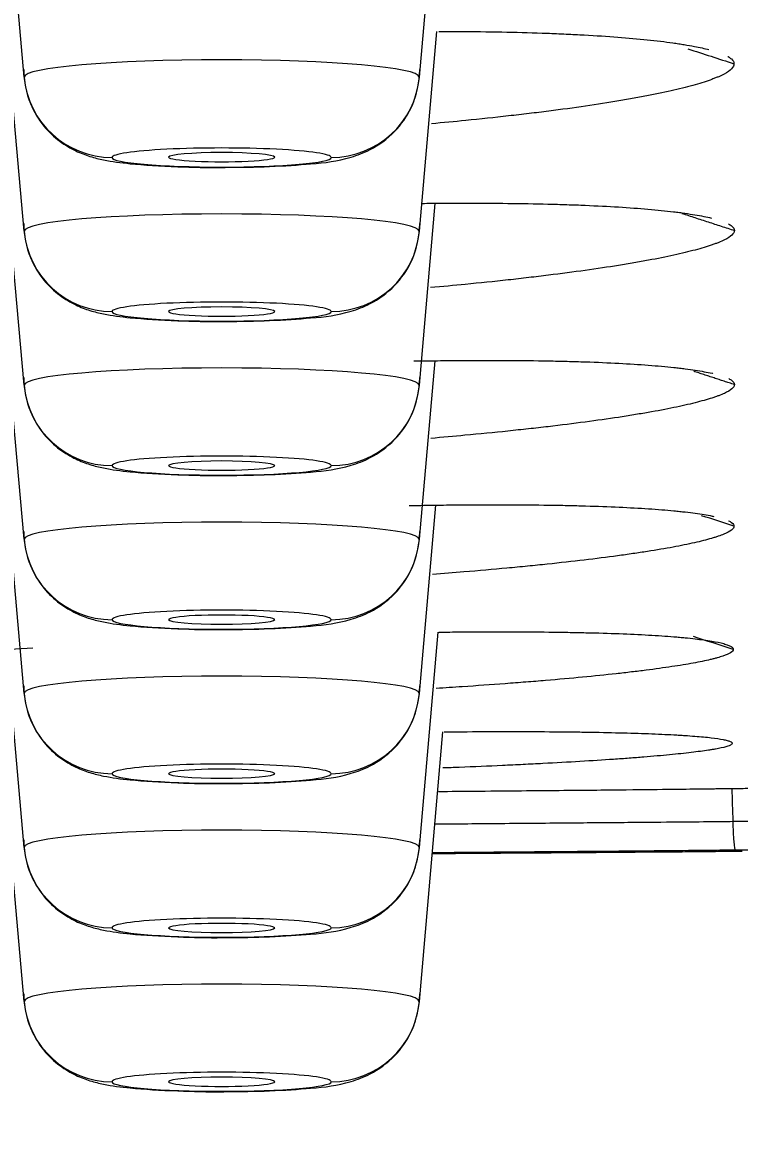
# Model space of a CAD drawing. Header units: millimetres. Extents: x 2433 to 4809, y -10272 to -6912.
# Drawn here: x 3272.53 to 3280.65, y -8026.62 to -8013.92 of the extents above; entities that cross this region are included whole.
import ezdxf

# ---------------------------------------------------------------- set-up
doc = ezdxf.new("R2010")
doc.units = ezdxf.units.MM
doc.layers.add('DIM', color=3, linetype='Continuous', lineweight=13)
doc.styles.add('ARIAL', font='arial.ttf')
doc.dimstyles.get("Standard").update_dxf_attribs({"dimtxt": 15, "dimasz": 15, "dimexe": 0.18, "dimexo": 0.0625, "dimgap": 4, "dimtad": 0, "dimtih": 1, "dimtoh": 1, "dimdec": 1, "dimdsep": 46, "dimtxsty": 'ARIAL', "dimcen": 0, "dimclrd": 3, "dimclre": 3, "dimclrt": 3, "dimadec": 0, "dimazin": 0, "dimtfac": 1, "dimtdec": 1, "dimtofl": 0, "dimtmove": 0, "dimatfit": 3, "dimfxl": 1, "dimtolj": 1, "dimtzin": 0, "dimarcsym": 0})

# ---------------------------------------------------------------- blocks, each defined once
blk = doc.blocks.new('*D39')
at = {"layer": 'Defpoints', "color": 0, "transparency": 16777216}
for p in [(3049.874, -8014.142), (3319.8, -8014.414), (3319.8, -8083.189)]:
    blk.add_point(p, dxfattribs=at)
at = {"layer": 'DIM', "color": 3, "lineweight": -2, "transparency": 16777216}
for p, q in [((3049.874, -8014.204), (3049.874, -8083.369)), ((3319.8, -8014.476), (3319.8, -8083.369)), ((3067.874, -8083.189), (3233.417, -8083.189)), ((3301.8, -8083.189), (3283.432, -8083.189))]:
    blk.add_line(p, q, dxfattribs=at)
at = {"layer": 'DIM', "color": 3, "transparency": 16777216}
for points in [[(3067.874, -8080.189), (3067.874, -8086.189), (3049.874, -8083.189)], [(3301.8, -8080.189), (3301.8, -8086.189), (3319.8, -8083.189)]]:
    blk.add_solid(points, dxfattribs=at)
at = {"layer": 'DIM', "color": 3, "transparency": 16777216, "insert": (3258.425, -8083.189), "char_height": 18, "attachment_point": 5, "style": 'ARIAL'}
blk.add_mtext('\\A1;270', dxfattribs=at)
blk = doc.blocks.new('*D46')
at = {"layer": 'Defpoints', "color": 0, "transparency": 16777216}
for p in [(3184.787, -7905.985), (3696.954, -9950.155), (3696.954, -9950.155)]:
    blk.add_point(p, dxfattribs=at)
at = {"layer": 'DIM', "color": 3, "lineweight": -2, "transparency": 16777216}
for p, q in [((3184.85, -7905.985), (3697.134, -7905.985)), ((3696.954, -7923.985), (3696.954, -8911.271)), ((3696.954, -9932.155), (3696.954, -8944.87)), ((3697.016, -9950.155), (3697.134, -9950.155))]:
    blk.add_line(p, q, dxfattribs=at)
at = {"layer": 'DIM', "color": 3, "transparency": 16777216}
for points in [[(3693.954, -7923.985), (3699.954, -7923.985), (3696.954, -7905.985)], [(3693.954, -9932.155), (3699.954, -9932.155), (3696.954, -9950.155)]]:
    blk.add_solid(points, dxfattribs=at)
at = {"layer": 'DIM', "color": 3, "transparency": 16777216, "insert": (3696.954, -8928.07), "char_height": 18, "attachment_point": 5, "style": 'ARIAL'}
blk.add_mtext('\\A1;(2280)', dxfattribs=at)

msp = doc.modelspace()

# ---------------------------------------------------------------- linework, layer by layer
at = {"linetype": 'Continuous', "lineweight": 18}
for p, q in [((3277.024, -8014.54), (3277.262, -8011.831)), ((3272.551, -8014.54), (3272.329, -8012.011)), ((3277.024, -8016.283), (3277.222, -8014.024)), ((3272.551, -8016.283), (3272.372, -8014.244)), ((3277.024, -8018.026), (3277.204, -8015.969)), ((3272.551, -8018.026), (3272.392, -8016.21)), ((3277.024, -8019.77), (3277.201, -8017.75)), ((3272.551, -8019.77), (3272.395, -8017.994)), ((3277.024, -8021.513), (3277.211, -8019.384)), ((3272.551, -8021.513), (3272.385, -8019.616)), ((3277.024, -8023.256), (3277.238, -8020.822)), ((3272.551, -8023.256), (3272.355, -8021.021)), ((3277.024, -8024.999), (3277.291, -8021.95)), ((3272.551, -8024.999), (3272.296, -8022.095))]:
    msp.add_line(p, q, dxfattribs=at)
at = {"linetype": 'Continuous', "lineweight": 13}
for centre, major_axis, ratio, start_param, end_param in [((3274.787, -8014.54), (-2.236, 0), 0.087156, 3.141593, 6.283185), ((3273.547, -8014.453), (1, 0), 0.996195, 3.228859, 4.712389), ((3276.028, -8014.453), (-1, 0), 0.996195, 1.570796, 3.054326), ((3274.787, -8015.45), (1.24, 0), 0.087156, 0, 3.141593), ((3274.787, -8015.45), (1.24, 0), 0.087156, 3.141593, 6.283185), ((3274.787, -8016.283), (-2.236, 0), 0.087156, 3.141593, 6.283185), ((3273.547, -8016.196), (1, 0), 0.996195, 3.228859, 4.712389), ((3276.028, -8016.196), (-1, 0), 0.996195, 1.570796, 3.054326), ((3274.787, -8017.193), (1.24, 0), 0.087156, 0, 3.141593), ((3274.787, -8017.193), (1.24, 0), 0.087156, 3.141593, 6.283185), ((3274.787, -8018.026), (-2.236, 0), 0.087156, 3.141593, 6.283185), ((3273.547, -8017.94), (1, 0), 0.996195, 3.228859, 4.712389), ((3276.028, -8017.94), (-1, 0), 0.996195, 1.570796, 3.054326), ((3274.787, -8018.936), (1.24, 0), 0.087156, 0, 3.141593), ((3274.787, -8018.936), (1.24, 0), 0.087156, 3.141593, 6.283185), ((3274.787, -8019.77), (-2.236, 0), 0.087156, 3.141593, 6.283185), ((3273.547, -8019.683), (1, 0), 0.996195, 3.228859, 4.712389), ((3276.028, -8019.683), (-1, 0), 0.996195, 1.570796, 3.054326), ((3274.787, -8020.679), (1.24, 0), 0.087156, 0, 3.141593), ((3274.787, -8020.679), (1.24, 0), 0.087156, 3.141593, 6.283185), ((3274.787, -8021.513), (-2.236, 0), 0.087156, 3.141593, 6.283185), ((3273.547, -8021.426), (1, 0), 0.996195, 3.228859, 4.712389), ((3276.028, -8021.426), (-1, 0), 0.996195, 1.570796, 3.054326), ((3274.787, -8022.422), (1.24, 0), 0.087156, 0, 3.141593), ((3274.787, -8022.422), (1.24, 0), 0.087156, 3.141593, 6.283185), ((3280.597, -8022.987), (-0.003, 0.3), 0.084389, 1.482933, 3.13093), ((3274.787, -8023.256), (-2.236, 0), 0.087156, 3.141593, 6.283185), ((3274.787, -8024.165), (1.24, 0), 0.087156, 0, 3.141593), ((3274.787, -8024.165), (1.24, 0), 0.087156, 3.141593, 6.283185), ((3274.787, -8024.999), (-2.236, 0), 0.087156, 3.141593, 6.283185), ((3274.787, -8025.908), (1.24, 0), 0.087156, 0, 3.141593), ((3274.787, -8025.908), (1.24, 0), 0.087156, 3.141593, 6.283185)]:
    msp.add_ellipse(centre, major_axis=major_axis, ratio=ratio, start_param=start_param, end_param=end_param, dxfattribs=at)
at = {"linetype": 'Continuous', "lineweight": 18}
for centre, major_axis, ratio, start_param, end_param in [((3274.787, -8015.446), (-0.6, 0), 0.087156, 3.141593, 6.283185), ((3274.787, -8015.446), (-0.6, 0), 0.087156, 0, 3.141593), ((3274.787, -8017.193), (-0.6, 0), 0.087156, 3.141593, 6.283185), ((3274.787, -8017.193), (-0.6, 0), 0.087156, 0, 3.141593), ((3274.787, -8018.936), (-0.6, 0), 0.087156, 3.141593, 6.283185), ((3274.787, -8018.936), (-0.6, 0), 0.087156, 0, 3.141593), ((3274.787, -8020.679), (0.6, 0), 0.087156, 0, 3.141593), ((3274.787, -8020.679), (0.6, 0), 0.087156, 3.141593, 6.283185), ((3274.787, -8022.422), (0.6, 0), 0.087156, 0, 3.141593), ((3274.787, -8022.422), (0.6, 0), 0.087156, 3.141593, 6.283185), ((3273.547, -8023.169), (1, 0), 0.996195, 3.228859, 4.712389), ((3276.028, -8023.169), (-1, 0), 0.996195, 1.570796, 3.054326), ((3274.787, -8024.168), (0.6, 0), 0.087156, 0, 3.141593), ((3274.787, -8024.168), (0.6, 0), 0.087156, 3.141593, 6.283185), ((3273.547, -8024.912), (1, 0), 0.996195, 3.228859, 4.712389), ((3276.028, -8024.912), (-1, 0), 0.996195, 1.570796, 3.054326), ((3274.787, -8025.908), (-0.6, 0), 0.087156, 3.141593, 6.283185), ((3274.787, -8025.908), (-0.6, 0), 0.087156, 0, 3.141593)]:
    msp.add_ellipse(centre, major_axis=major_axis, ratio=ratio, start_param=start_param, end_param=end_param, dxfattribs=at)
for points, knots in [([(3277.244, -8014.022), (3277.255, -8014.022), (3277.352, -8014.022), (3277.448, -8014.023), (3277.697, -8014.025), (3277.858, -8014.027), (3278.171, -8014.034), (3278.322, -8014.038), (3278.541, -8014.046), (3278.613, -8014.049), (3278.719, -8014.054), (3278.754, -8014.056), (3278.822, -8014.059), (3278.856, -8014.061), (3279.024, -8014.07), (3279.15, -8014.078), (3279.387, -8014.097), (3279.609, -8014.117), (3279.803, -8014.14), (3279.915, -8014.156), (3279.937, -8014.159), (3279.979, -8014.165), (3280.042, -8014.175), (3280.099, -8014.185), (3280.197, -8014.204), (3280.252, -8014.216), (3280.301, -8014.229)], [0, 0, 0, 0, 0.008019, 0.067423, 0.067423, 0.18623, 0.18623, 0.305037, 0.305037, 0.364441, 0.364441, 0.394143, 0.394143, 0.423845, 0.423845, 0.542652, 0.542652, 0.661459, 0.780266, 0.780266, 0.809968, 0.809968, 0.83967, 0.899073, 0.899073, 1, 1, 1, 1]), ([(3280.584, -8014.389), (3280.585, -8014.408), (3280.575, -8014.427), (3280.538, -8014.465), (3280.51, -8014.485), (3280.455, -8014.515), (3280.434, -8014.525), (3280.399, -8014.54), (3280.387, -8014.545), (3280.362, -8014.555), (3280.349, -8014.56), (3280.279, -8014.586), (3280.216, -8014.606), (3280.072, -8014.647), (3279.992, -8014.668), (3279.817, -8014.708), (3279.721, -8014.729), (3279.59, -8014.754), (3279.564, -8014.759), (3279.509, -8014.769), (3279.482, -8014.775), (3279.398, -8014.79), (3279.34, -8014.8), (3279.161, -8014.83), (3279.036, -8014.849), (3278.772, -8014.888), (3278.633, -8014.907), (3278.415, -8014.934), (3278.341, -8014.944), (3278.227, -8014.957), (3278.189, -8014.962), (3278.111, -8014.971), (3278.072, -8014.975), (3277.875, -8014.998), (3277.714, -8015.015), (3277.422, -8015.044), (3277.293, -8015.056), (3277.161, -8015.068)], [0, 0, 0, 0, 0.084987, 0.084987, 0.169974, 0.169974, 0.212468, 0.212468, 0.233714, 0.233714, 0.254961, 0.254961, 0.339948, 0.339948, 0.424935, 0.424935, 0.509922, 0.509922, 0.531169, 0.531169, 0.552416, 0.552416, 0.594909, 0.594909, 0.679896, 0.679896, 0.764883, 0.764883, 0.807377, 0.807377, 0.828624, 0.828624, 0.84987, 0.84987, 0.934857, 0.934857, 1, 1, 1, 1]), ([(3280.515, -8014.307), (3280.516, -8014.308), (3280.517, -8014.308), (3280.532, -8014.317), (3280.544, -8014.326), (3280.574, -8014.352), (3280.584, -8014.37), (3280.584, -8014.389)], [0, 0, 0, 0, 0.014457, 0.014457, 0.342972, 0.342972, 1, 1, 1, 1]), ([(3272.547, -8014.453), (3272.549, -8014.591), (3272.593, -8014.815), (3272.757, -8015.091), (3272.944, -8015.268), (3273.132, -8015.379), (3273.305, -8015.443), (3273.501, -8015.49), (3273.781, -8015.527), (3274.238, -8015.554), (3274.64, -8015.565), (3274.817, -8015.561), (3274.826, -8015.561)], [0, 0, 0, 0, 0.122527, 0.215408, 0.294634, 0.364592, 0.427727, 0.496738, 0.634659, 0.831916, 0.991471, 1, 1, 1, 1]), ([(3274.826, -8015.561), (3275.004, -8015.561), (3275.349, -8015.555), (3275.853, -8015.52), (3276.143, -8015.488), (3276.49, -8015.364), (3276.752, -8015.176), (3276.952, -8014.886), (3277.021, -8014.63), (3277.028, -8014.482), (3277.028, -8014.453)], [0, 0, 0, 0, 0.162675, 0.337768, 0.550867, 0.638384, 0.752048, 0.857541, 0.972916, 1, 1, 1, 1]), ([(3277.055, -8015.969), (3277.091, -8015.968), (3277.126, -8015.968), (3277.205, -8015.967), (3277.334, -8015.966), (3277.46, -8015.966), (3277.709, -8015.966), (3277.87, -8015.967), (3278.182, -8015.97), (3278.333, -8015.973), (3278.552, -8015.978), (3278.624, -8015.98), (3278.729, -8015.984), (3278.764, -8015.985), (3278.833, -8015.987), (3278.867, -8015.989), (3279.034, -8015.996), (3279.16, -8016.002), (3279.396, -8016.017), (3279.618, -8016.033), (3279.811, -8016.053), (3279.923, -8016.066), (3279.945, -8016.069), (3279.987, -8016.074), (3280.049, -8016.083), (3280.106, -8016.092), (3280.213, -8016.109), (3280.274, -8016.122), (3280.328, -8016.135)], [0, 0, 0, 0, 0.02269, 0.02269, 0.050703, 0.106729, 0.106729, 0.21878, 0.21878, 0.330831, 0.330831, 0.386856, 0.386856, 0.414869, 0.414869, 0.442882, 0.442882, 0.554933, 0.554933, 0.666984, 0.779035, 0.779035, 0.807048, 0.807048, 0.835061, 0.891086, 0.891086, 1, 1, 1, 1]), ([(3272.547, -8016.196), (3272.549, -8016.334), (3272.593, -8016.558), (3272.757, -8016.834), (3272.944, -8017.011), (3273.132, -8017.122), (3273.305, -8017.187), (3273.501, -8017.233), (3273.781, -8017.27), (3274.238, -8017.297), (3274.64, -8017.308), (3274.817, -8017.304), (3274.826, -8017.304)], [0, 0, 0, 0, 0.122527, 0.215408, 0.294634, 0.364592, 0.427727, 0.496738, 0.634659, 0.831916, 0.991471, 1, 1, 1, 1]), ([(3274.826, -8017.304), (3275.004, -8017.304), (3275.349, -8017.298), (3275.853, -8017.263), (3276.143, -8017.232), (3276.49, -8017.107), (3276.752, -8016.919), (3276.952, -8016.629), (3277.021, -8016.373), (3277.028, -8016.225), (3277.028, -8016.196)], [0, 0, 0, 0, 0.162675, 0.337768, 0.550867, 0.638384, 0.752048, 0.857541, 0.972916, 1, 1, 1, 1]), ([(3280.588, -8016.275), (3280.588, -8016.292), (3280.579, -8016.31), (3280.541, -8016.345), (3280.512, -8016.364), (3280.456, -8016.391), (3280.435, -8016.401), (3280.401, -8016.415), (3280.388, -8016.42), (3280.363, -8016.429), (3280.35, -8016.434), (3280.28, -8016.458), (3280.216, -8016.477), (3280.072, -8016.516), (3279.992, -8016.535), (3279.816, -8016.574), (3279.719, -8016.593), (3279.589, -8016.618), (3279.562, -8016.623), (3279.507, -8016.632), (3279.48, -8016.637), (3279.395, -8016.652), (3279.337, -8016.661), (3279.159, -8016.69), (3279.033, -8016.709), (3278.768, -8016.746), (3278.629, -8016.764), (3278.411, -8016.791), (3278.337, -8016.8), (3278.223, -8016.813), (3278.185, -8016.818), (3278.107, -8016.827), (3278.068, -8016.831), (3277.871, -8016.853), (3277.709, -8016.869), (3277.415, -8016.898), (3277.284, -8016.91), (3277.151, -8016.922)], [0, 0, 0, 0, 0.084918, 0.084918, 0.169837, 0.169837, 0.212296, 0.212296, 0.233526, 0.233526, 0.254755, 0.254755, 0.339674, 0.339674, 0.424592, 0.424592, 0.509511, 0.509511, 0.53074, 0.53074, 0.55197, 0.55197, 0.594429, 0.594429, 0.679348, 0.679348, 0.764266, 0.764266, 0.806725, 0.806725, 0.827955, 0.827955, 0.849185, 0.849185, 0.934103, 0.934103, 1, 1, 1, 1]), ([(3280.521, -8016.2), (3280.522, -8016.201), (3280.522, -8016.201), (3280.537, -8016.209), (3280.549, -8016.217), (3280.578, -8016.241), (3280.588, -8016.258), (3280.588, -8016.275)], [0, 0, 0, 0, 0.011531, 0.011531, 0.341021, 0.341021, 1, 1, 1, 1]), ([(3276.962, -8017.752), (3276.986, -8017.752), (3277.01, -8017.751), (3277.078, -8017.75), (3277.122, -8017.75), (3277.208, -8017.749), (3277.337, -8017.747), (3277.463, -8017.746), (3277.712, -8017.745), (3277.873, -8017.745), (3278.185, -8017.747), (3278.336, -8017.748), (3278.555, -8017.752), (3278.626, -8017.754), (3278.732, -8017.757), (3278.767, -8017.758), (3278.835, -8017.76), (3278.869, -8017.761), (3279.036, -8017.766), (3279.162, -8017.772), (3279.399, -8017.784), (3279.51, -8017.791), (3279.718, -8017.807), (3279.814, -8017.816), (3279.926, -8017.828), (3279.948, -8017.83), (3279.99, -8017.835), (3280.052, -8017.843), (3280.11, -8017.851), (3280.218, -8017.867), (3280.281, -8017.879), (3280.339, -8017.891), (3280.341, -8017.892), (3280.344, -8017.893)], [0, 0, 0, 0, 0.014967, 0.014967, 0.042179, 0.042179, 0.069391, 0.123816, 0.123816, 0.232666, 0.232666, 0.341515, 0.341515, 0.39594, 0.39594, 0.423152, 0.423152, 0.450365, 0.450365, 0.559214, 0.559214, 0.668063, 0.668063, 0.776913, 0.776913, 0.804125, 0.804125, 0.831338, 0.885762, 0.885762, 0.994612, 0.994612, 1, 1, 1, 1]), ([(3272.547, -8017.94), (3272.549, -8018.077), (3272.593, -8018.301), (3272.757, -8018.577), (3272.944, -8018.754), (3273.132, -8018.865), (3273.305, -8018.93), (3273.501, -8018.976), (3273.781, -8019.013), (3274.238, -8019.04), (3274.64, -8019.051), (3274.817, -8019.047), (3274.826, -8019.047)], [0, 0, 0, 0, 0.122527, 0.215408, 0.294634, 0.364592, 0.427727, 0.496738, 0.634659, 0.831916, 0.991471, 1, 1, 1, 1]), ([(3274.826, -8019.047), (3275.004, -8019.047), (3275.349, -8019.041), (3275.853, -8019.006), (3276.143, -8018.975), (3276.49, -8018.85), (3276.752, -8018.662), (3276.952, -8018.372), (3277.021, -8018.116), (3277.028, -8017.968), (3277.028, -8017.94)], [0, 0, 0, 0, 0.162675, 0.337768, 0.550867, 0.638384, 0.752048, 0.857541, 0.972916, 1, 1, 1, 1]), ([(3280.524, -8017.951), (3280.524, -8017.951), (3280.524, -8017.951), (3280.538, -8017.958), (3280.55, -8017.965), (3280.579, -8017.987), (3280.588, -8018.003), (3280.588, -8018.019)], [0, 0, 0, 0, 0.001001, 0.001001, 0.334, 0.334, 1, 1, 1, 1]), ([(3280.588, -8018.019), (3280.588, -8018.035), (3280.578, -8018.051), (3280.54, -8018.084), (3280.512, -8018.101), (3280.456, -8018.127), (3280.435, -8018.136), (3280.4, -8018.149), (3280.388, -8018.154), (3280.362, -8018.162), (3280.349, -8018.167), (3280.279, -8018.189), (3280.215, -8018.207), (3280.071, -8018.244), (3279.991, -8018.262), (3279.814, -8018.298), (3279.718, -8018.317), (3279.587, -8018.34), (3279.56, -8018.344), (3279.506, -8018.353), (3279.478, -8018.358), (3279.393, -8018.372), (3279.335, -8018.381), (3279.157, -8018.408), (3279.031, -8018.426), (3278.766, -8018.461), (3278.627, -8018.478), (3278.409, -8018.504), (3278.335, -8018.512), (3278.221, -8018.525), (3278.182, -8018.529), (3278.105, -8018.537), (3278.065, -8018.542), (3277.868, -8018.562), (3277.706, -8018.578), (3277.414, -8018.605), (3277.286, -8018.617), (3277.155, -8018.628)], [0, 0, 0, 0, 0.085012, 0.085012, 0.170025, 0.170025, 0.212531, 0.212531, 0.233784, 0.233784, 0.255037, 0.255037, 0.340049, 0.340049, 0.425062, 0.425062, 0.510074, 0.510074, 0.531327, 0.531327, 0.55258, 0.55258, 0.595086, 0.595086, 0.680099, 0.680099, 0.765111, 0.765111, 0.807617, 0.807617, 0.82887, 0.82887, 0.850123, 0.850123, 0.935136, 0.935136, 1, 1, 1, 1]), ([(3276.908, -8019.388), (3276.952, -8019.387), (3276.996, -8019.386), (3277.083, -8019.385), (3277.127, -8019.384), (3277.213, -8019.383), (3277.342, -8019.381), (3277.468, -8019.38), (3277.717, -8019.378), (3277.877, -8019.378), (3278.189, -8019.379), (3278.34, -8019.381), (3278.558, -8019.384), (3278.63, -8019.385), (3278.735, -8019.387), (3278.77, -8019.388), (3278.839, -8019.39), (3278.872, -8019.391), (3279.039, -8019.396), (3279.165, -8019.4), (3279.401, -8019.411), (3279.512, -8019.417), (3279.719, -8019.431), (3279.816, -8019.439), (3279.927, -8019.45), (3279.949, -8019.452), (3279.991, -8019.456), (3280.053, -8019.463), (3280.11, -8019.47), (3280.217, -8019.485), (3280.28, -8019.495), (3280.343, -8019.508), (3280.35, -8019.51), (3280.357, -8019.511)], [0, 0, 0, 0, 0.026624, 0.026624, 0.053248, 0.053248, 0.079872, 0.13312, 0.13312, 0.239617, 0.239617, 0.346113, 0.346113, 0.399361, 0.399361, 0.425985, 0.425985, 0.452609, 0.452609, 0.559106, 0.559106, 0.665602, 0.665602, 0.772098, 0.772098, 0.798722, 0.798722, 0.825346, 0.878594, 0.878594, 0.985091, 0.985091, 1, 1, 1, 1]), ([(3280.521, -8019.56), (3280.521, -8019.56), (3280.522, -8019.56), (3280.536, -8019.567), (3280.547, -8019.573), (3280.576, -8019.594), (3280.585, -8019.607), (3280.584, -8019.622)], [0, 0, 0, 0, 0.004317, 0.004317, 0.336211, 0.336211, 1, 1, 1, 1]), ([(3272.547, -8019.683), (3272.549, -8019.82), (3272.593, -8020.044), (3272.757, -8020.32), (3272.944, -8020.497), (3273.132, -8020.608), (3273.305, -8020.673), (3273.501, -8020.719), (3273.781, -8020.756), (3274.238, -8020.783), (3274.64, -8020.794), (3274.817, -8020.79), (3274.826, -8020.79)], [0, 0, 0, 0, 0.122527, 0.215408, 0.294634, 0.364592, 0.427727, 0.496738, 0.634659, 0.831916, 0.991471, 1, 1, 1, 1]), ([(3274.826, -8020.79), (3275.004, -8020.79), (3275.349, -8020.784), (3275.853, -8020.749), (3276.143, -8020.718), (3276.49, -8020.594), (3276.752, -8020.405), (3276.952, -8020.115), (3277.021, -8019.859), (3277.028, -8019.711), (3277.028, -8019.683)], [0, 0, 0, 0, 0.162675, 0.337768, 0.550867, 0.638384, 0.752048, 0.857541, 0.972916, 1, 1, 1, 1]), ([(3280.584, -8019.622), (3280.584, -8019.636), (3280.574, -8019.651), (3280.535, -8019.681), (3280.506, -8019.697), (3280.45, -8019.72), (3280.429, -8019.728), (3280.394, -8019.74), (3280.381, -8019.744), (3280.356, -8019.752), (3280.342, -8019.756), (3280.272, -8019.776), (3280.208, -8019.793), (3280.063, -8019.825), (3279.983, -8019.842), (3279.806, -8019.875), (3279.709, -8019.891), (3279.578, -8019.912), (3279.551, -8019.916), (3279.497, -8019.924), (3279.469, -8019.928), (3279.384, -8019.941), (3279.326, -8019.949), (3279.147, -8019.973), (3279.021, -8019.989), (3278.756, -8020.021), (3278.617, -8020.036), (3278.398, -8020.059), (3278.324, -8020.067), (3278.21, -8020.078), (3278.171, -8020.082), (3278.094, -8020.089), (3278.054, -8020.093), (3277.857, -8020.111), (3277.695, -8020.126), (3277.412, -8020.149), (3277.294, -8020.159), (3277.173, -8020.168)], [0, 0, 0, 0, 0.085441, 0.085441, 0.170882, 0.170882, 0.213602, 0.213602, 0.234962, 0.234962, 0.256323, 0.256323, 0.341764, 0.341764, 0.427204, 0.427204, 0.512645, 0.512645, 0.534005, 0.534005, 0.555366, 0.555366, 0.598086, 0.598086, 0.683527, 0.683527, 0.768968, 0.768968, 0.811688, 0.811688, 0.833049, 0.833049, 0.854409, 0.854409, 0.93985, 0.93985, 1, 1, 1, 1]), ([(3277.246, -8020.82), (3277.266, -8020.82), (3277.371, -8020.819), (3277.474, -8020.818), (3277.722, -8020.816), (3277.883, -8020.816), (3278.194, -8020.816), (3278.344, -8020.817), (3278.562, -8020.82), (3278.634, -8020.821), (3278.739, -8020.823), (3278.774, -8020.823), (3278.842, -8020.825), (3278.876, -8020.826), (3279.042, -8020.829), (3279.167, -8020.833), (3279.403, -8020.842), (3279.513, -8020.847), (3279.72, -8020.859), (3279.816, -8020.865), (3279.926, -8020.874), (3279.948, -8020.876), (3279.99, -8020.88), (3280.051, -8020.885), (3280.108, -8020.891), (3280.215, -8020.904), (3280.277, -8020.912), (3280.386, -8020.931), (3280.431, -8020.94), (3280.486, -8020.956), (3280.502, -8020.961), (3280.53, -8020.971), (3280.541, -8020.977), (3280.569, -8020.994), (3280.577, -8021.005), (3280.576, -8021.017)], [0, 0, 0, 0, 0.009816, 0.052867, 0.052867, 0.13897, 0.13897, 0.225073, 0.225073, 0.268125, 0.268125, 0.28965, 0.28965, 0.311176, 0.311176, 0.397279, 0.397279, 0.483382, 0.483382, 0.569485, 0.569485, 0.591011, 0.591011, 0.612537, 0.655588, 0.655588, 0.741691, 0.741691, 0.827794, 0.827794, 0.870846, 0.870846, 0.913897, 0.913897, 1, 1, 1, 1]), ([(3269.073, -8021.445), (3269.074, -8021.434), (3269.085, -8021.423), (3269.124, -8021.401), (3269.154, -8021.389), (3269.23, -8021.365), (3269.277, -8021.353), (3269.39, -8021.327), (3269.455, -8021.315), (3269.601, -8021.289), (3269.682, -8021.276), (3269.859, -8021.25), (3269.956, -8021.237), (3270.088, -8021.22), (3270.114, -8021.217), (3270.169, -8021.21), (3270.197, -8021.207), (3270.282, -8021.197), (3270.34, -8021.191), (3270.52, -8021.171), (3270.646, -8021.158), (3270.912, -8021.132), (3271.051, -8021.119), (3271.27, -8021.1), (3271.344, -8021.093), (3271.458, -8021.084), (3271.497, -8021.081), (3271.575, -8021.074), (3271.614, -8021.071), (3271.812, -8021.056), (3271.974, -8021.044), (3272.306, -8021.02), (3272.476, -8021.008), (3272.65, -8020.997), (3272.65, -8020.997), (3272.65, -8020.997)], [0, 0, 0, 0, 0.08333, 0.08333, 0.16666, 0.16666, 0.24999, 0.24999, 0.333319, 0.333319, 0.416649, 0.416649, 0.499979, 0.499979, 0.520812, 0.520812, 0.541644, 0.541644, 0.583309, 0.583309, 0.666639, 0.666639, 0.749969, 0.749969, 0.791634, 0.791634, 0.812466, 0.812466, 0.833299, 0.833299, 0.916628, 0.916628, 0.999958, 0.999958, 1, 1, 1, 1]), ([(3280.576, -8021.017), (3280.575, -8021.029), (3280.565, -8021.041), (3280.525, -8021.066), (3280.496, -8021.079), (3280.439, -8021.098), (3280.418, -8021.104), (3280.382, -8021.114), (3280.37, -8021.118), (3280.344, -8021.124), (3280.33, -8021.128), (3280.26, -8021.144), (3280.195, -8021.158), (3280.05, -8021.184), (3279.969, -8021.198), (3279.791, -8021.224), (3279.694, -8021.238), (3279.562, -8021.255), (3279.536, -8021.258), (3279.481, -8021.265), (3279.453, -8021.268), (3279.368, -8021.278), (3279.31, -8021.285), (3279.13, -8021.305), (3279.004, -8021.317), (3278.738, -8021.343), (3278.599, -8021.356), (3278.38, -8021.374), (3278.305, -8021.38), (3278.191, -8021.389), (3278.152, -8021.392), (3278.075, -8021.398), (3278.035, -8021.401), (3277.837, -8021.416), (3277.675, -8021.427), (3277.412, -8021.445), (3277.314, -8021.451), (3277.214, -8021.457)], [0, 0, 0, 0, 0.086322, 0.086322, 0.172644, 0.172644, 0.215806, 0.215806, 0.237386, 0.237386, 0.258967, 0.258967, 0.345289, 0.345289, 0.431611, 0.431611, 0.517933, 0.517933, 0.539514, 0.539514, 0.561095, 0.561095, 0.604256, 0.604256, 0.690578, 0.690578, 0.7769, 0.7769, 0.820061, 0.820061, 0.841642, 0.841642, 0.863222, 0.863222, 0.949545, 0.949545, 1, 1, 1, 1]), ([(3272.547, -8021.426), (3272.549, -8021.564), (3272.593, -8021.787), (3272.757, -8022.063), (3272.944, -8022.24), (3273.132, -8022.352), (3273.305, -8022.416), (3273.501, -8022.462), (3273.781, -8022.499), (3274.238, -8022.526), (3274.64, -8022.537), (3274.817, -8022.534), (3274.826, -8022.533)], [0, 0, 0, 0, 0.122527, 0.215408, 0.294634, 0.364592, 0.427727, 0.496738, 0.634659, 0.831916, 0.991471, 1, 1, 1, 1]), ([(3274.826, -8022.533), (3275.004, -8022.533), (3275.349, -8022.527), (3275.853, -8022.492), (3276.143, -8022.461), (3276.49, -8022.337), (3276.752, -8022.148), (3276.952, -8021.859), (3277.021, -8021.602), (3277.028, -8021.454), (3277.028, -8021.426)], [0, 0, 0, 0, 0.162675, 0.337768, 0.550867, 0.638384, 0.752048, 0.857541, 0.972916, 1, 1, 1, 1]), ([(3277.303, -8021.948), (3277.307, -8021.948), (3277.395, -8021.948), (3277.483, -8021.947), (3277.73, -8021.946), (3277.891, -8021.945), (3278.201, -8021.945), (3278.351, -8021.946), (3278.569, -8021.947), (3278.64, -8021.948), (3278.744, -8021.949), (3278.779, -8021.949), (3278.847, -8021.95), (3278.881, -8021.951), (3279.046, -8021.953), (3279.171, -8021.956), (3279.405, -8021.962), (3279.515, -8021.965), (3279.72, -8021.973), (3279.816, -8021.977), (3279.925, -8021.983), (3279.947, -8021.985), (3279.988, -8021.987), (3280.049, -8021.991), (3280.105, -8021.995), (3280.211, -8022.003), (3280.335, -8022.015), (3280.424, -8022.028), (3280.478, -8022.039), (3280.493, -8022.042), (3280.52, -8022.05), (3280.531, -8022.053), (3280.557, -8022.065), (3280.565, -8022.072), (3280.563, -8022.081)], [0, 0, 0, 0, 0.00178, 0.04518, 0.04518, 0.131982, 0.131982, 0.218784, 0.218784, 0.262185, 0.262185, 0.283885, 0.283885, 0.305586, 0.305586, 0.392388, 0.392388, 0.479189, 0.479189, 0.565991, 0.565991, 0.587692, 0.587692, 0.609392, 0.652793, 0.652793, 0.739595, 0.826396, 0.826396, 0.869797, 0.869797, 0.913198, 0.913198, 1, 1, 1, 1]), ([(3280.563, -8022.081), (3280.562, -8022.089), (3280.55, -8022.097), (3280.509, -8022.113), (3280.479, -8022.122), (3280.421, -8022.135), (3280.399, -8022.139), (3280.363, -8022.146), (3280.35, -8022.148), (3280.324, -8022.152), (3280.31, -8022.154), (3280.239, -8022.165), (3280.174, -8022.174), (3280.027, -8022.191), (3279.945, -8022.2), (3279.766, -8022.217), (3279.669, -8022.226), (3279.536, -8022.237), (3279.509, -8022.239), (3279.454, -8022.243), (3279.426, -8022.245), (3279.341, -8022.252), (3279.282, -8022.256), (3279.102, -8022.268), (3278.975, -8022.276), (3278.708, -8022.292), (3278.568, -8022.3), (3278.349, -8022.311), (3278.274, -8022.315), (3278.159, -8022.321), (3278.121, -8022.322), (3278.043, -8022.326), (3278.003, -8022.328), (3277.805, -8022.337), (3277.642, -8022.344), (3277.414, -8022.353), (3277.352, -8022.355), (3277.289, -8022.357)], [0, 0, 0, 0, 0.087943, 0.087943, 0.175886, 0.175886, 0.219858, 0.219858, 0.241843, 0.241843, 0.263829, 0.263829, 0.351772, 0.351772, 0.439715, 0.439715, 0.527658, 0.527658, 0.549644, 0.549644, 0.57163, 0.57163, 0.615601, 0.615601, 0.703544, 0.703544, 0.791487, 0.791487, 0.835459, 0.835459, 0.857444, 0.857444, 0.87943, 0.87943, 0.967373, 0.967373, 1, 1, 1, 1]), ([(3280.392, -8022.591), (3280.425, -8022.591), (3280.49, -8022.59), (3280.589, -8022.589), (3280.687, -8022.588), (3280.785, -8022.586), (3280.883, -8022.585), (3280.981, -8022.584), (3281.079, -8022.582), (3281.177, -8022.581), (3281.275, -8022.579), (3281.372, -8022.578), (3281.47, -8022.577), (3281.567, -8022.575), (3281.665, -8022.574), (3281.762, -8022.572), (3281.859, -8022.571), (3281.956, -8022.569), (3282.054, -8022.568), (3282.151, -8022.566), (3282.247, -8022.564), (3282.344, -8022.563), (3282.441, -8022.561), (3282.537, -8022.56), (3282.634, -8022.558), (3282.73, -8022.556), (3282.827, -8022.554), (3282.923, -8022.553), (3283.019, -8022.551), (3283.115, -8022.549), (3283.211, -8022.547), (3283.307, -8022.546), (3283.403, -8022.544), (3283.498, -8022.542), (3283.594, -8022.54), (3283.689, -8022.538), (3283.785, -8022.536), (3283.88, -8022.534), (3283.975, -8022.532), (3284.07, -8022.531), (3284.165, -8022.529), (3284.26, -8022.527), (3284.355, -8022.525), (3284.449, -8022.523), (3284.544, -8022.52), (3284.638, -8022.518), (3284.733, -8022.516), (3284.827, -8022.514), (3284.921, -8022.512), (3285.015, -8022.51), (3285.109, -8022.508), (3285.203, -8022.506), (3285.296, -8022.503), (3285.39, -8022.501), (3285.483, -8022.499), (3285.577, -8022.497), (3285.67, -8022.494), (3285.763, -8022.492), (3285.856, -8022.49), (3285.949, -8022.488), (3286.042, -8022.485), (3286.135, -8022.483), (3286.227, -8022.48), (3286.32, -8022.478), (3286.412, -8022.476), (3286.504, -8022.473), (3286.596, -8022.471), (3287.158, -8022.456), (3288.192, -8022.426), (3289.689, -8022.377), (3291.12, -8022.325), (3292.044, -8022.288), (3292.473, -8022.269)], [0, 0, 0, 0, 0.007874, 0.015743, 0.023608, 0.031468, 0.039323, 0.047174, 0.055021, 0.062862, 0.070699, 0.078532, 0.08636, 0.094183, 0.102002, 0.109816, 0.117626, 0.125431, 0.133232, 0.141028, 0.14882, 0.156607, 0.16439, 0.172168, 0.179941, 0.187711, 0.195475, 0.203236, 0.210991, 0.218743, 0.226489, 0.234232, 0.24197, 0.249703, 0.257432, 0.265157, 0.272877, 0.280593, 0.288304, 0.296011, 0.303713, 0.311411, 0.319105, 0.326794, 0.334479, 0.34216, 0.349836, 0.357508, 0.365175, 0.372838, 0.380496, 0.388151, 0.3958, 0.403446, 0.411087, 0.418724, 0.426356, 0.433984, 0.441608, 0.449227, 0.456842, 0.464453, 0.472059, 0.479662, 0.487259, 0.494853, 0.502442, 0.510027, 0.633744, 0.759519, 0.887379, 1, 1, 1, 1]), ([(3277.239, -8022.623), (3277.38, -8022.621), (3277.516, -8022.62), (3277.813, -8022.618), (3277.973, -8022.616), (3278.276, -8022.614), (3278.42, -8022.612), (3278.83, -8022.609), (3279.073, -8022.606), (3279.499, -8022.602), (3279.682, -8022.6), (3279.988, -8022.596), (3280.11, -8022.595), (3280.296, -8022.593), (3280.359, -8022.592), (3280.392, -8022.591)], [0, 0, 0, 0, 0.072872, 0.072872, 0.165585, 0.165585, 0.258298, 0.258298, 0.443723, 0.443723, 0.629149, 0.629149, 0.814574, 0.814574, 1, 1, 1, 1]), ([(3280.572, -8022.961), (3280.605, -8022.961), (3280.671, -8022.96), (3280.771, -8022.959), (3280.871, -8022.958), (3280.971, -8022.957), (3281.072, -8022.956), (3281.173, -8022.955), (3281.275, -8022.953), (3281.377, -8022.952), (3281.48, -8022.951), (3281.583, -8022.95), (3281.686, -8022.948), (3281.79, -8022.947), (3281.894, -8022.945), (3281.998, -8022.944), (3282.103, -8022.943), (3282.208, -8022.941), (3282.314, -8022.94), (3282.42, -8022.938), (3282.527, -8022.936), (3282.634, -8022.935), (3282.741, -8022.933), (3282.849, -8022.932), (3282.957, -8022.93), (3283.065, -8022.928), (3283.174, -8022.926), (3283.284, -8022.925), (3283.393, -8022.923), (3283.503, -8022.921), (3283.614, -8022.919), (3283.725, -8022.917), (3283.836, -8022.915), (3283.948, -8022.913), (3284.06, -8022.911), (3284.172, -8022.909), (3284.285, -8022.907), (3284.398, -8022.904), (3284.512, -8022.902), (3284.626, -8022.9), (3284.74, -8022.898), (3284.855, -8022.895), (3284.97, -8022.893), (3285.085, -8022.891), (3285.201, -8022.888), (3285.318, -8022.886), (3285.434, -8022.883), (3285.551, -8022.881), (3285.668, -8022.878), (3285.786, -8022.876), (3285.904, -8022.873), (3286.023, -8022.87), (3286.142, -8022.867), (3286.261, -8022.865), (3286.38, -8022.862), (3286.5, -8022.859), (3286.62, -8022.856), (3286.741, -8022.853), (3286.862, -8022.85), (3287.184, -8022.842), (3287.892, -8022.823), (3289.165, -8022.787), (3290.776, -8022.734), (3291.947, -8022.69), (3292.52, -8022.667)], [0, 0, 0, 0, 0.008039, 0.016114, 0.024224, 0.032368, 0.040548, 0.048764, 0.057014, 0.0653, 0.073622, 0.081979, 0.090371, 0.0988, 0.107264, 0.115764, 0.124299, 0.132871, 0.141478, 0.150121, 0.158801, 0.167516, 0.176268, 0.185056, 0.19388, 0.202741, 0.211637, 0.220571, 0.229541, 0.238547, 0.24759, 0.256669, 0.265786, 0.274939, 0.284128, 0.293355, 0.302618, 0.311919, 0.321256, 0.330631, 0.340042, 0.349491, 0.358977, 0.3685, 0.37806, 0.387658, 0.397293, 0.406965, 0.416675, 0.426422, 0.436207, 0.446029, 0.455889, 0.465787, 0.475722, 0.485695, 0.495706, 0.505754, 0.51584, 0.525964, 0.586462, 0.69355, 0.848355, 1, 1, 1, 1]), ([(3272.547, -8023.169), (3272.549, -8023.307), (3272.593, -8023.531), (3272.757, -8023.806), (3272.944, -8023.983), (3273.132, -8024.095), (3273.305, -8024.159), (3273.501, -8024.205), (3273.781, -8024.243), (3274.238, -8024.269), (3274.64, -8024.28), (3274.817, -8024.277), (3274.826, -8024.277)], [0, 0, 0, 0, 0.122527, 0.215408, 0.294634, 0.364592, 0.427727, 0.496738, 0.634659, 0.831916, 0.991471, 1, 1, 1, 1]), ([(3274.826, -8024.277), (3275.004, -8024.276), (3275.349, -8024.27), (3275.853, -8024.236), (3276.143, -8024.204), (3276.49, -8024.08), (3276.752, -8023.891), (3276.952, -8023.602), (3277.021, -8023.345), (3277.028, -8023.197), (3277.028, -8023.169)], [0, 0, 0, 0, 0.162675, 0.337768, 0.550867, 0.638384, 0.752048, 0.857541, 0.972916, 1, 1, 1, 1]), ([(3277.174, -8023.326), (3277.239, -8023.325), (3277.476, -8023.323), (3277.87, -8023.32), (3278.341, -8023.317), (3278.769, -8023.314), (3279.153, -8023.311), (3279.494, -8023.308), (3279.792, -8023.306), (3280.046, -8023.304), (3280.256, -8023.302), (3280.423, -8023.3), (3280.547, -8023.299), (3280.627, -8023.299), (3280.666, -8023.298), (3280.678, -8023.298)], [0, 0, 0, 0, 0.05572, 0.202595, 0.337072, 0.459152, 0.568837, 0.666127, 0.75102, 0.823514, 0.883609, 0.931304, 0.9666, 0.989499, 1, 1, 1, 1]), ([(3272.547, -8024.912), (3272.549, -8025.05), (3272.593, -8025.274), (3272.757, -8025.549), (3272.944, -8025.727), (3273.132, -8025.838), (3273.305, -8025.902), (3273.501, -8025.949), (3273.781, -8025.986), (3274.238, -8026.012), (3274.64, -8026.023), (3274.817, -8026.02), (3274.826, -8026.02)], [0, 0, 0, 0, 0.122527, 0.215408, 0.294634, 0.364592, 0.427727, 0.496738, 0.634659, 0.831916, 0.991471, 1, 1, 1, 1]), ([(3274.826, -8026.02), (3275.004, -8026.019), (3275.349, -8026.014), (3275.853, -8025.979), (3276.143, -8025.947), (3276.49, -8025.823), (3276.752, -8025.634), (3276.952, -8025.345), (3277.021, -8025.088), (3277.028, -8024.94), (3277.028, -8024.912)], [0, 0, 0, 0, 0.162675, 0.337768, 0.550867, 0.638384, 0.752048, 0.857541, 0.972916, 1, 1, 1, 1])]:
    msp.add_open_spline(points, degree=3, knots=knots, dxfattribs=at)
at = {"linetype": 'Continuous', "lineweight": 13}
for points, degree in [([(3280.063, -8014.22), (3280.237, -8014.276), (3280.411, -8014.333), (3280.584, -8014.389)], 3), ([(3279.994, -8016.082), (3280.588, -8016.275)], 1), ([(3280.588, -8018.019), (3280.128, -8017.869)], 1), ([(3280.584, -8019.622), (3280.462, -8019.582), (3280.34, -8019.542), (3280.218, -8019.503)], 3), ([(3280.576, -8021.017), (3280.425, -8020.968), (3280.274, -8020.918), (3280.124, -8020.869)], 3), ([(3280.558, -8022.588), (3280.563, -8022.712), (3280.567, -8022.837), (3280.572, -8022.961)], 3)]:
    msp.add_open_spline(points, degree=degree, dxfattribs=at)
for points, knots in [([(3277.2, -8022.991), (3277.447, -8022.989), (3277.966, -8022.984), (3278.708, -8022.978), (3279.378, -8022.972), (3279.904, -8022.968), (3280.286, -8022.964), (3280.493, -8022.962), (3280.572, -8022.961)], [0, 0, 0, 0, 0.220016, 0.461549, 0.660314, 0.816311, 0.92954, 1, 1, 1, 1]), ([(3292.869, -8022.978), (3292.419, -8022.996), (3291.53, -8023.031), (3290.188, -8023.079), (3288.853, -8023.121), (3287.511, -8023.159), (3286.557, -8023.183), (3285.998, -8023.196), (3285.835, -8023.2), (3285.672, -8023.204), (3285.507, -8023.207), (3285.341, -8023.211), (3285.174, -8023.214), (3285.005, -8023.218), (3284.836, -8023.221), (3284.665, -8023.225), (3284.493, -8023.228), (3284.319, -8023.232), (3284.145, -8023.235), (3283.969, -8023.238), (3283.792, -8023.241), (3283.614, -8023.245), (3283.434, -8023.248), (3283.254, -8023.251), (3283.072, -8023.254), (3282.889, -8023.257), (3282.705, -8023.26), (3282.519, -8023.263), (3282.333, -8023.265), (3282.145, -8023.268), (3281.956, -8023.271), (3281.766, -8023.273), (3281.575, -8023.276), (3281.382, -8023.278), (3281.188, -8023.281), (3280.993, -8023.283), (3280.797, -8023.285), (3280.666, -8023.287), (3280.6, -8023.287)], [0, 0, 0, 0, 0.116135, 0.227572, 0.338253, 0.448191, 0.557399, 0.570404, 0.583494, 0.596669, 0.609928, 0.623272, 0.636701, 0.650214, 0.663813, 0.677495, 0.691263, 0.705115, 0.719052, 0.733074, 0.747181, 0.761372, 0.775649, 0.79001, 0.804456, 0.818987, 0.833604, 0.848305, 0.863091, 0.877962, 0.892919, 0.90796, 0.923087, 0.938299, 0.953596, 0.968979, 0.984447, 1, 1, 1, 1]), ([(3280.6, -8023.287), (3280.572, -8023.288), (3280.513, -8023.288), (3280.336, -8023.29), (3280.217, -8023.291), (3279.919, -8023.294), (3279.74, -8023.296), (3279.321, -8023.3), (3279.082, -8023.302), (3278.677, -8023.305), (3278.534, -8023.306), (3278.234, -8023.309), (3278.076, -8023.31), (3277.681, -8023.313), (3277.437, -8023.315), (3277.178, -8023.318)], [0, 0, 0, 0, 0.175562, 0.175562, 0.351124, 0.351124, 0.526685, 0.526685, 0.702247, 0.702247, 0.790028, 0.790028, 0.877809, 0.877809, 1, 1, 1, 1])]:
    msp.add_open_spline(points, degree=3, knots=knots, dxfattribs=at)

# ---------------------------------------------------------------- dimensions: what is measured, and where the dimension line sits
at = {"layer": 'DIM', "color": 3}
dim = msp.add_linear_dim(base=(3696.954, -9950.155), p1=(3184.787, -7905.985), p2=(3696.954, -9950.155), angle=90, text='(2280)', dimstyle='Standard', override={"dimtxt": 18, "dimasz": 18, "dimgap": 5}, dxfattribs=at)
dim.commit()
dim.dimension.update_dxf_attribs({"geometry": '*D46', "text_midpoint": (3696.954, -8928.07)})
dim = msp.add_linear_dim(base=(3319.8, -8083.189), p1=(3049.874, -8014.142), p2=(3319.8, -8014.414), text='270', dimstyle='Standard', override={"dimtxt": 18, "dimasz": 18, "dimgap": 5}, dxfattribs=at)
dim.commit()
dim.dimension.update_dxf_attribs({"geometry": '*D39', "text_midpoint": (3258.425, -8083.189), "dimtype": 160})

doc.saveas('drawing.dxf')
